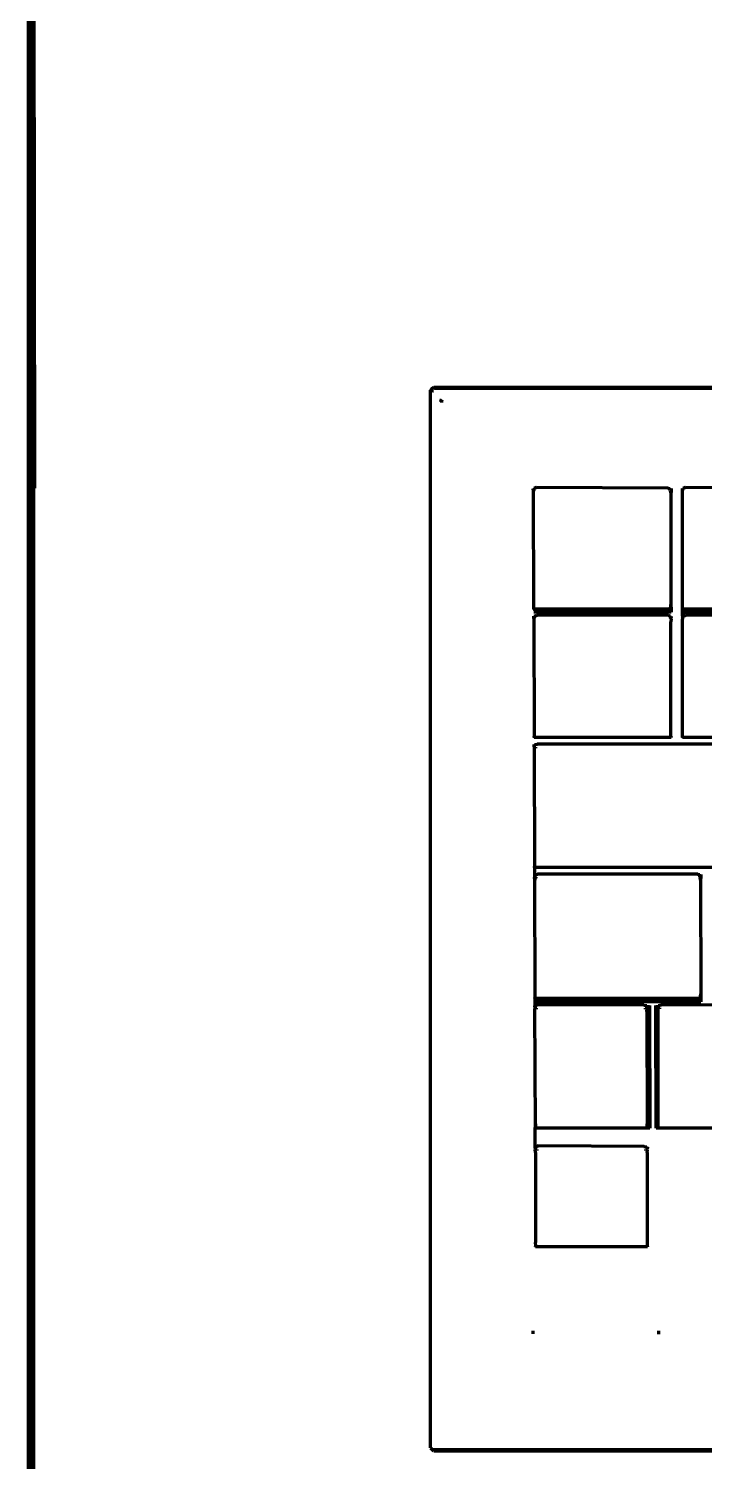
# Model space of a CAD drawing. Header units: millimetres. Extents: x 4307 to 31003, y 2809 to 20009.
# Drawn here: x 16334.5 to 16408.1, y 13440.3 to 13596.5 of the extents above; entities that cross this region are included whole.
import ezdxf

# ---------------------------------------------------------------- set-up
doc = ezdxf.new("R2010")
doc.units = ezdxf.units.MM
doc.layers.add('ProfileEdges', color=7, linetype='Continuous')

msp = doc.modelspace()

# ---------------------------------------------------------------- linework, layer by layer
for p, q in [((16378.43, 13556.97), (16378.53, 13557.11)), ((16378.53, 13557.11), (16378.6, 13557.16)), ((16378.53, 13557.11), (16378.53, 13556.85)), ((16379.35, 13555.97), (16379.37, 13556.16)), ((16379.4, 13555.96), (16379.5, 13556.13)), ((16379.35, 13555.93), (16379.35, 13555.97)), ((16379.35, 13555.97), (16379.4, 13555.96)), ((16389.49, 13546.4), (16389.57, 13546.4)), ((16389.57, 13546.4), (16404.17, 13546.44)), ((16404.38, 13546.38), (16404.51, 13546.4)), ((16404.44, 13546.06), (16404.51, 13546.06)), ((16405.74, 13546.4), (16405.82, 13546.4)), ((16405.82, 13546.06), (16405.74, 13546.06)), ((16405.82, 13546.4), (16420.61, 13546.44)), ((16389.53, 13532.48), (16389.62, 13532.48)), ((16389.53, 13532.15), (16389.62, 13532.15)), ((16389.62, 13532.48), (16389.87, 13532.48)), ((16404.17, 13532.48), (16404.42, 13532.48)), ((16404.42, 13532.48), (16404.51, 13532.48)), ((16405.74, 13532.48), (16405.82, 13532.48)), ((16405.82, 13532.15), (16405.74, 13532.15)), ((16405.82, 13532.48), (16406.08, 13532.48)), ((16389.57, 13518.49), (16389.66, 13518.49)), ((16389.66, 13518.15), (16389.92, 13518.15)), ((16389.61, 13504.32), (16389.7, 13504.32)), ((16389.62, 13503.98), (16389.69, 13503.98)), ((16389.69, 13503.98), (16389.96, 13503.98)), ((16407.61, 13504.3), (16407.74, 13504.32)), ((16407.67, 13503.98), (16407.74, 13503.98)), ((16389.66, 13490.02), (16389.74, 13490.03)), ((16389.66, 13489.69), (16390, 13489.69)), ((16389.74, 13490.03), (16390, 13490.02)), ((16401.55, 13490.02), (16401.81, 13490.03)), ((16401.55, 13489.69), (16401.88, 13489.69)), ((16401.81, 13490.03), (16402.16, 13490.02)), ((16401.88, 13489.69), (16402.16, 13489.69)), ((16402.84, 13490.02), (16403.15, 13490.03)), ((16403.09, 13489.69), (16402.84, 13489.69)), ((16403.41, 13489.69), (16403.09, 13489.69)), ((16403.15, 13490.03), (16403.41, 13490.02)), ((16389.7, 13474.63), (16389.79, 13474.63)), ((16389.71, 13474.29), (16390.05, 13474.29)), ((16389.79, 13474.63), (16401.58, 13474.66)), ((16401.58, 13474.29), (16401.92, 13474.29)), ((16401.83, 13474.63), (16401.92, 13474.63))]:
    msp.add_line(p, q)
at = {"layer": 'ProfileEdges', "lineweight": 211}
for p, q in [((16334.5, 13439.14), (16334.5, 13712.81)), ((16334.93, 13439.2), (16334.93, 13712.76)), ((16334.63, 13689.16), (16334.7, 13518.93)), ((16334.7, 13689.17), (16334.7, 13518.93)), ((16335.17, 13546.43), (16335.04, 13662.02)), ((16335.06, 13439.22), (16335.04, 13662.02)), ((16378.47, 13557.31), (16378.3, 13557.12)), ((16378.3, 13441.82), (16378.3, 13557.12)), ((16378.32, 13557.09), (16378.49, 13557.28)), ((16378.51, 13557.31), (16378.47, 13557.31)), ((16378.51, 13557.31), (16378.64, 13557.45)), ((16378.73, 13557.31), (16378.51, 13557.31)), ((16378.64, 13557.45), (16677.52, 13557.45)), ((16378.73, 13557.31), (16378.76, 13557.34)), ((16378.76, 13557.34), (16677.4, 13557.34)), ((16379.51, 13556), (16379.4, 13555.96)), ((16379.4, 13555.88), (16379.4, 13555.96)), ((16379.51, 13556), (16379.55, 13556.08)), ((16379.51, 13555.76), (16379.51, 13556)), ((16389.51, 13546.14), (16389.49, 13546.4)), ((16389.57, 13546.4), (16389.51, 13546.14)), ((16389.55, 13533.35), (16389.51, 13546.14)), ((16389.83, 13546.49), (16389.57, 13546.4)), ((16404.17, 13546.44), (16389.83, 13546.49)), ((16404.17, 13546.44), (16404.38, 13546.38)), ((16404.42, 13546.16), (16404.38, 13546.38)), ((16404.42, 13546.16), (16404.44, 13546.06)), ((16404.44, 13546.06), (16404.49, 13545.76)), ((16404.51, 13546.06), (16404.49, 13545.76)), ((16404.49, 13545.76), (16404.49, 13533.73)), ((16404.51, 13546.4), (16404.51, 13546.06)), ((16405.76, 13546.14), (16405.74, 13546.4)), ((16405.74, 13546.06), (16405.76, 13546.14)), ((16405.76, 13533.35), (16405.74, 13546.06)), ((16405.76, 13546.14), (16405.82, 13546.4)), ((16406.08, 13546.49), (16405.82, 13546.4)), ((16420.61, 13546.44), (16406.08, 13546.49)), ((16389.53, 13533.23), (16389.55, 13533.35)), ((16389.58, 13533.23), (16389.53, 13533.23)), ((16404.51, 13532.9), (16389.53, 13532.9)), ((16389.55, 13533.35), (16389.58, 13533.23)), ((16389.58, 13533.23), (16389.61, 13533.09)), ((16404.44, 13533.23), (16389.58, 13533.23)), ((16389.87, 13533), (16389.61, 13533.09)), ((16404.17, 13533), (16389.87, 13533)), ((16404.17, 13533), (16404.42, 13533.09)), ((16404.42, 13533.09), (16404.44, 13533.23)), ((16404.44, 13533.23), (16404.49, 13533.73)), ((16404.51, 13533.23), (16404.44, 13533.23)), ((16404.49, 13533.73), (16404.51, 13533.23)), ((16404.51, 13533.23), (16404.51, 13532.9)), ((16405.74, 13533.23), (16405.76, 13533.35)), ((16405.74, 13532.9), (16405.74, 13533.23)), ((16405.81, 13533.23), (16405.74, 13533.23)), ((16405.74, 13532.9), (16420.95, 13532.9)), ((16405.74, 13532.48), (16405.74, 13532.9)), ((16405.81, 13533.23), (16405.76, 13533.35)), ((16405.86, 13533.1), (16405.81, 13533.23)), ((16420.87, 13533.23), (16405.81, 13533.23)), ((16406.08, 13533), (16405.86, 13533.1)), ((16420.61, 13533), (16406.08, 13533)), ((16389.55, 13532.22), (16389.53, 13532.48)), ((16389.55, 13532.22), (16389.53, 13532.15)), ((16389.53, 13532.15), (16389.55, 13531.84)), ((16389.62, 13532.48), (16389.55, 13532.22)), ((16389.55, 13531.84), (16389.59, 13519.73)), ((16389.62, 13532.48), (16389.87, 13532.57)), ((16404.17, 13532.57), (16389.87, 13532.57)), ((16404.17, 13532.57), (16404.42, 13532.48)), ((16404.49, 13532.22), (16404.42, 13532.48)), ((16404.51, 13532.48), (16404.49, 13532.22)), ((16404.49, 13532.22), (16404.51, 13532.15)), ((16404.51, 13532.15), (16404.49, 13531.84)), ((16404.49, 13519.35), (16404.49, 13531.84)), ((16405.74, 13532.48), (16405.76, 13532.22)), ((16405.76, 13532.22), (16405.74, 13532.15)), ((16405.76, 13531.84), (16405.74, 13532.15)), ((16405.76, 13532.22), (16405.82, 13532.48)), ((16405.76, 13519.35), (16405.76, 13531.84)), ((16405.82, 13532.48), (16406.08, 13532.57)), ((16417.42, 13532.57), (16406.08, 13532.57)), ((16334.7, 13462.85), (16334.7, 13518.93)), ((16389.57, 13519.24), (16389.59, 13519.35)), ((16389.62, 13519.24), (16389.57, 13519.24)), ((16389.59, 13519.73), (16389.59, 13519.35)), ((16389.59, 13519.35), (16389.62, 13519.24)), ((16404.46, 13519.24), (16389.62, 13519.24)), ((16404.49, 13519.35), (16404.46, 13519.24)), ((16404.51, 13519.24), (16404.46, 13519.24)), ((16404.49, 13519.35), (16404.51, 13519.24)), ((16405.74, 13519.24), (16405.76, 13519.35)), ((16405.81, 13519.24), (16405.74, 13519.24)), ((16405.81, 13519.24), (16405.76, 13519.35)), ((16417.72, 13519.24), (16405.81, 13519.24)), ((16389.59, 13518.23), (16389.57, 13518.49)), ((16389.59, 13518.23), (16389.66, 13518.49)), ((16389.59, 13518.23), (16389.63, 13505.18)), ((16389.66, 13518.49), (16389.92, 13518.52)), ((16411.03, 13518.52), (16389.92, 13518.52)), ((16389.61, 13505.07), (16389.63, 13505.18)), ((16389.61, 13505.07), (16389.61, 13504.32)), ((16389.66, 13505.07), (16389.61, 13505.07)), ((16389.66, 13505.07), (16389.63, 13505.18)), ((16411.34, 13505.07), (16389.66, 13505.07)), ((16389.61, 13504.32), (16389.62, 13503.98)), ((16389.64, 13503.68), (16389.62, 13503.98)), ((16389.69, 13503.98), (16389.64, 13503.68)), ((16389.68, 13491.27), (16389.64, 13503.68)), ((16389.7, 13504.07), (16389.69, 13503.98)), ((16389.7, 13504.32), (16389.96, 13504.35)), ((16389.7, 13504.07), (16389.7, 13504.32)), ((16407.4, 13504.35), (16389.96, 13504.35)), ((16407.4, 13504.35), (16407.61, 13504.3)), ((16407.65, 13504.07), (16407.61, 13504.3)), ((16407.67, 13503.98), (16407.65, 13504.07)), ((16407.72, 13503.68), (16407.67, 13503.98)), ((16407.74, 13503.98), (16407.72, 13503.68)), ((16407.72, 13503.68), (16407.74, 13491.27)), ((16407.74, 13504.32), (16407.74, 13503.98)), ((16389.66, 13490.78), (16389.68, 13490.89)), ((16389.7, 13490.78), (16389.66, 13490.78)), ((16389.66, 13490.78), (16389.66, 13490.44)), ((16389.68, 13490.89), (16389.68, 13491.27)), ((16389.68, 13490.89), (16389.7, 13490.78)), ((16389.7, 13490.78), (16389.74, 13490.63)), ((16407.69, 13490.78), (16389.7, 13490.78)), ((16390, 13490.59), (16389.74, 13490.63)), ((16407.42, 13490.59), (16390, 13490.59)), ((16407.42, 13490.59), (16407.67, 13490.63)), ((16407.67, 13490.63), (16407.69, 13490.78)), ((16407.69, 13490.78), (16407.74, 13491.27)), ((16407.76, 13490.78), (16407.69, 13490.78)), ((16407.74, 13491.27), (16407.76, 13490.78)), ((16407.76, 13490.78), (16407.76, 13490.44)), ((16407.76, 13490.44), (16389.66, 13490.44)), ((16389.66, 13490.44), (16389.66, 13490.02)), ((16389.68, 13489.76), (16389.66, 13490.02)), ((16389.66, 13489.69), (16389.68, 13489.76)), ((16389.72, 13476.76), (16389.66, 13489.69)), ((16389.74, 13490.03), (16389.68, 13489.76)), ((16390, 13490.12), (16389.74, 13490.03)), ((16401.55, 13490.06), (16390, 13490.12)), ((16401.55, 13490.06), (16401.81, 13490.03)), ((16401.87, 13489.76), (16401.81, 13490.03)), ((16401.88, 13489.69), (16401.87, 13489.76)), ((16401.87, 13489.39), (16401.88, 13489.69)), ((16401.87, 13489.39), (16401.89, 13477.14)), ((16402.16, 13490.02), (16402.16, 13489.69)), ((16402.16, 13489.69), (16402.19, 13476.65)), ((16402.84, 13489.69), (16402.84, 13490.02)), ((16402.87, 13476.65), (16402.84, 13489.69)), ((16403.15, 13490.03), (16403.09, 13489.76)), ((16403.09, 13489.69), (16403.09, 13489.76)), ((16403.09, 13476.76), (16403.09, 13489.69)), ((16403.15, 13490.03), (16403.41, 13490.12)), ((16414.58, 13490.06), (16403.41, 13490.12)), ((16389.7, 13476.65), (16389.72, 13476.76)), ((16389.7, 13474.63), (16389.7, 13476.65)), ((16389.75, 13476.65), (16389.7, 13476.65)), ((16389.75, 13476.65), (16389.72, 13476.76)), ((16389.78, 13476.65), (16389.75, 13476.65)), ((16389.78, 13476.84), (16389.78, 13477.15)), ((16389.78, 13476.65), (16389.78, 13476.84)), ((16401.87, 13476.65), (16389.78, 13476.65)), ((16401.87, 13476.65), (16401.89, 13476.76)), ((16402.19, 13476.65), (16401.87, 13476.65)), ((16401.89, 13476.76), (16401.89, 13477.14)), ((16403.14, 13476.65), (16402.87, 13476.65)), ((16403.14, 13476.65), (16403.09, 13476.76)), ((16414.87, 13476.65), (16403.14, 13476.65)), ((16389.73, 13474.37), (16389.7, 13474.63)), ((16389.71, 13474.29), (16389.73, 13474.37)), ((16389.73, 13473.99), (16389.71, 13474.29)), ((16389.73, 13474.37), (16389.79, 13474.63)), ((16389.73, 13473.99), (16389.74, 13464.2)), ((16390.05, 13474.72), (16389.79, 13474.63)), ((16401.58, 13474.66), (16390.05, 13474.72)), ((16401.58, 13474.66), (16401.83, 13474.63)), ((16401.83, 13474.63), (16401.9, 13474.37)), ((16401.92, 13474.63), (16401.9, 13474.37)), ((16401.9, 13474.37), (16401.92, 13474.29)), ((16401.9, 13473.99), (16401.92, 13474.29)), ((16401.9, 13473.99), (16401.91, 13464.22)), ((16389.76, 13463.84), (16389.74, 13464.2)), ((16401.91, 13464.22), (16401.91, 13463.84)), ((16334.8, 13462.86), (16334.7, 13462.85)), ((16334.85, 13420.81), (16334.8, 13462.86)), ((16389.74, 13463.73), (16389.76, 13463.84)), ((16389.79, 13463.73), (16389.74, 13463.73)), ((16389.76, 13463.84), (16389.79, 13463.73)), ((16401.89, 13463.73), (16389.79, 13463.73)), ((16401.91, 13463.84), (16401.89, 13463.73)), ((16401.93, 13463.73), (16401.89, 13463.73)), ((16401.91, 13463.84), (16401.93, 13463.73)), ((16389.46, 13454.23), (16389.46, 13454.56)), ((16403.16, 13454.21), (16403.16, 13454.56)), ((16378.3, 13441.82), (16378.47, 13441.64)), ((16378.64, 13441.46), (16378.47, 13441.64)), ((16378.47, 13441.64), (16677.67, 13441.63)), ((16677.52, 13441.46), (16378.64, 13441.46))]:
    msp.add_line(p, q, dxfattribs=at)

doc.saveas('drawing.dxf')
